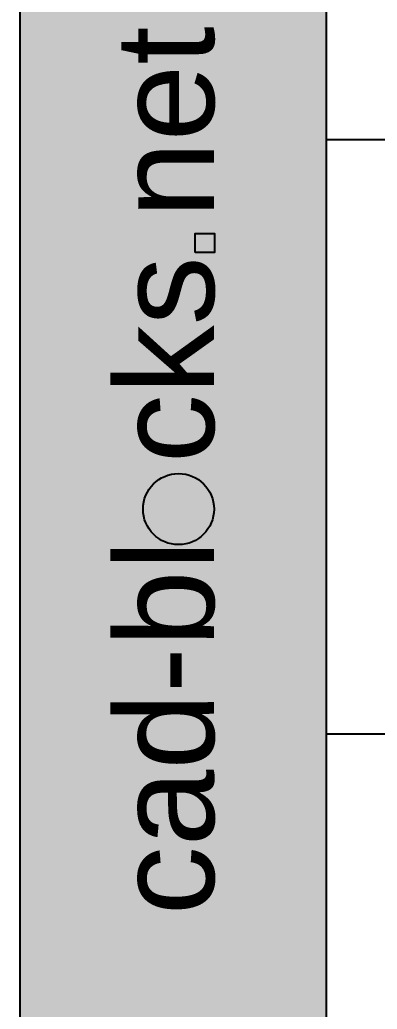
# Model space of a CAD drawing. Header units: millimetres. Extents: x 116290 to 180258, y 22146 to 121276.
# Drawn here: x 116290 to 120642, y 33898 to 45928 of the extents above; entities that cross this region are included whole.
import ezdxf

# ---------------------------------------------------------------- set-up
doc = ezdxf.new("R2010")
doc.units = ezdxf.units.MM
doc.layers.add('www.cad-blocks.net', color=7, linetype='Continuous')
doc.styles.get("Standard").update_dxf_attribs({"font": 'arial.ttf'})

# ---------------------------------------------------------------- blocks, each defined once
blk = doc.blocks.new('FORMAT')
at = {"true_color": 0x444444}
blk.add_hatch(color=250, dxfattribs=at).paths.add_polyline_path([(116290, 22146), (120019, 22146), (120019, 59973), (116290, 59973)])
at = {"true_color": 0x546d8e}
for points in [[(118425, 43332), (118425, 43098), (118660, 43098), (118660, 43332)], [(117791, 39979, 1), (118655, 39979, 1)]]:
    blk.add_hatch(color=155, dxfattribs=at).paths.add_polyline_path(points)
at = {"color": 250, "true_color": 0x444444}
for p, q in [((116290, 59973), (116290, 22146)), ((120019, 59973), (120019, 22146))]:
    blk.add_line(p, q, dxfattribs=at)
blk.add_line((120019, 59973), (120019, 22146))
at = {"color": 155, "true_color": 0x546d8e}
for p, q in [((120019, 44472), (180258, 44472)), ((120019, 37245), (180258, 37245))]:
    blk.add_line(p, q, dxfattribs=at)
blk.add_lwpolyline([(118425, 43098), (118425, 43332), (118660, 43332), (118660, 43098)], close=True, dxfattribs=at)
blk.add_circle((118223, 39979), 432, dxfattribs=at)
at = {"insert": (117456, 35041), "char_height": 1200, "attachment_point": 1, "rotation": 90}
blk.add_mtext_dynamic_manual_height_columns('{\\C255;\\c16777215;cad-bl  cks net}', width=19116.44, gutter_width=12.5, heights=[0], dxfattribs=at)

msp = doc.modelspace()

# ---------------------------------------------------------------- block references
at = {"layer": 'www.cad-blocks.net'}
msp.add_blockref('FORMAT', (0, 0), dxfattribs=at)

doc.saveas('drawing.dxf')
